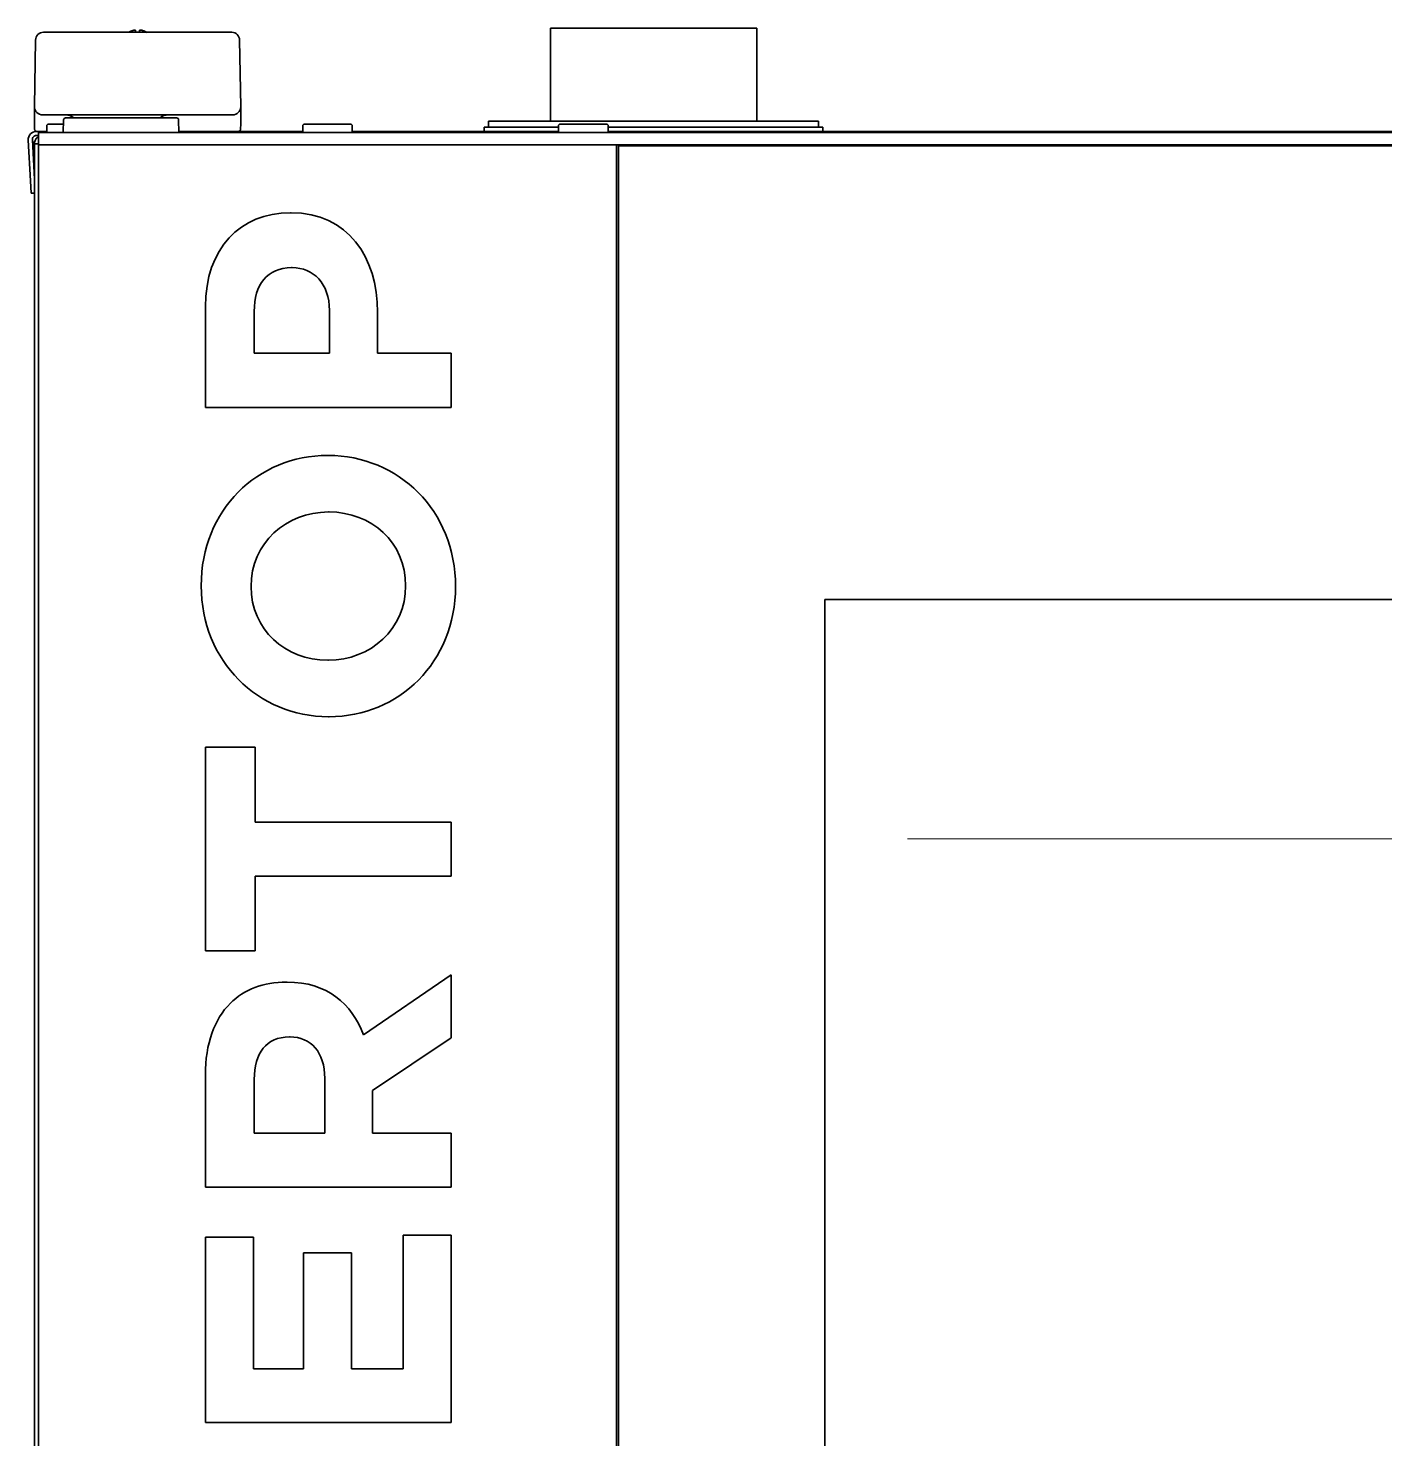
# Model space of a CAD drawing. Extents: x 5997 to 10491, y -672 to 3220.
# Drawn here: x 8371.6 to 8700.2, y 1603.4 to 1945.3 of the extents above; entities that cross this region are included whole.
import ezdxf

# ---------------------------------------------------------------- set-up
doc = ezdxf.new("R2010")
doc.units = 0
doc.header["$LTSCALE"] = 5
doc.layers.get('0').update_dxf_attribs({"linetype": 'CONTINUOUS', "lineweight": 0})
doc.layers.add('1', color=7, linetype='CONTINUOUS', true_color=0xffffff)

msp = doc.modelspace()

# ---------------------------------------------------------------- linework, layer by layer
at = {"color": 2, "linetype": 'Continuous'}
msp.add_line((8584.57, 1748.83), (9022.57, 1748.83), dxfattribs=at)
at = {"layer": '1', "color": 7, "linetype": 'Continuous', "lineweight": 35}
for p, q in [((8373.07, 1926.33), (8373.35, 1942.46)), ((8375.25, 1944.33), (8380.35, 1944.33)), ((8380.35, 1944.33), (8415.79, 1944.33)), ((8415.79, 1944.33), (8420.89, 1944.33)), ((8422.79, 1942.46), (8423.07, 1926.33)), ((8548.07, 1945.33), (8498.07, 1945.33)), ((8498.07, 1945.33), (8498.07, 1922.82)), ((8548.07, 1922.82), (8548.07, 1945.33)), ((8373.08, 1926.26), (8373.07, 1926.33)), ((8373.07, 1926.32), (8373.07, 1926.33)), ((8373.08, 1926.18), (8373.07, 1926.26)), ((8373.08, 1922.19), (8373.08, 1926.18)), ((8423.07, 1926.33), (8423.07, 1926.26)), ((8423.07, 1926.33), (8423.07, 1926.32)), ((8423.07, 1922.33), (8423.07, 1926.29)), ((8423.07, 1926.29), (8423.07, 1926.18)), ((8423.07, 1926.18), (8423.07, 1922.19)), ((8373.13, 1920.81), (8373.08, 1922.19)), ((8380.07, 1924.33), (8375.07, 1924.33)), ((8376.32, 1922.08), (8376.07, 1921.83)), ((8376.07, 1921.83), (8376.07, 1920.33)), ((8380.11, 1922.08), (8376.32, 1922.08)), ((8416.07, 1924.33), (8380.07, 1924.33)), ((8380.13, 1923.08), (8380.07, 1920.08)), ((8394.07, 1923.58), (8380.63, 1923.58)), ((8407.52, 1923.58), (8394.07, 1923.58)), ((8408.07, 1920.08), (8408.02, 1923.08)), ((8421.07, 1924.33), (8416.07, 1924.33)), ((8423.07, 1922.19), (8423.02, 1920.81)), ((8423.07, 1922.19), (8423.07, 1922.33)), ((8438.32, 1922.08), (8438.07, 1921.83)), ((8438.07, 1921.83), (8438.07, 1920.33)), ((8449.82, 1922.08), (8438.32, 1922.08)), ((8450.07, 1921.83), (8449.82, 1922.08)), ((8450.07, 1920.33), (8450.07, 1921.83)), ((8483.07, 1922.83), (8563.07, 1922.83)), ((8483.07, 1922.83), (8483.07, 1921.33)), ((8500.32, 1922.08), (8500.07, 1921.83)), ((8500.07, 1921.83), (8500.07, 1920.33)), ((8511.82, 1922.08), (8500.32, 1922.08)), ((8512.07, 1921.83), (8511.82, 1922.08)), ((8512.07, 1920.33), (8512.07, 1921.83)), ((8563.07, 1921.33), (8563.07, 1922.83)), ((8371.58, 1918.22), (8372.09, 1908.32)), ((8372.57, 1918.27), (8373.07, 1908.76)), ((8372.63, 1918.66), (8373.07, 1910.19)), ((8373.57, 1920.33), (8373.63, 1920.33)), ((8374.07, 1919.33), (8373.57, 1919.33)), ((8375.08, 1920.33), (8373.63, 1920.33)), ((8374.07, 1920.08), (8376.07, 1920.08)), ((8374.07, 1920.08), (8374.07, 1917.08)), ((8374.57, 1920.33), (8374.57, 1920.08)), ((8376.07, 1920.33), (8375.08, 1920.33)), ((8376.07, 1920.33), (8376.32, 1920.08)), ((8376.07, 1920.08), (9230.07, 1920.08)), ((8421.07, 1920.33), (8408.07, 1920.33)), ((8422.52, 1920.33), (8421.07, 1920.33)), ((8438.08, 1920.33), (8422.52, 1920.33)), ((8438.07, 1920.33), (8438.32, 1920.08)), ((8449.82, 1920.08), (8450.07, 1920.33)), ((8450.08, 1920.33), (8500.07, 1920.33)), ((8482.07, 1921.33), (8500.07, 1921.33)), ((8482.07, 1921.33), (8482.07, 1920.33)), ((8500.07, 1920.33), (8500.32, 1920.08)), ((8511.82, 1920.08), (8512.07, 1920.33)), ((8512.08, 1921.33), (8564.07, 1921.33)), ((9094.06, 1920.33), (8512.08, 1920.33)), ((8564.07, 1920.33), (8564.07, 1921.33)), ((8373.07, 1373.93), (8373.07, 1917.33)), ((8374.07, 1917.33), (8373.07, 1917.33)), ((8376.07, 1917.08), (8374.07, 1917.08)), ((8374.07, 1400.58), (8374.07, 1917.08)), ((8374.07, 1917.08), (8374.07, 1917.08)), ((8376.07, 1917.08), (8512.07, 1917.08)), ((8512.07, 1917.08), (9230.07, 1917.08)), ((8514.07, 1400.58), (8514.07, 1917.08)), ((8514.57, 1916.83), (8514.57, 1400.83)), ((9091.57, 1916.83), (8514.57, 1916.83)), ((8515.07, 1917.08), (8515.07, 1916.83)), ((8515.55, 1916.83), (8515.55, 1917.08)), ((8515.57, 1916.83), (8515.57, 1917.08)), ((8549.57, 1917.08), (8549.57, 1916.83)), ((8372.25, 1905.33), (8372.09, 1908.32)), ((8372.25, 1905.33), (8373.07, 1905.37)), ((8435.26, 1900.58), (8435.09, 1900.58)), ((8435.35, 1887.3), (8435.52, 1887.3)), ((8414.5, 1877.77), (8414.5, 1853.43)), ((8426.33, 1866.53), (8426.33, 1876.66)), ((8444.54, 1876.92), (8444.54, 1866.53)), ((8456.2, 1866.53), (8456.2, 1876.49)), ((8444.54, 1866.53), (8426.33, 1866.53)), ((8474.07, 1866.53), (8456.2, 1866.53)), ((8474.07, 1853.43), (8474.07, 1866.53)), ((8414.5, 1853.43), (8474.07, 1853.43)), ((8444.29, 1841.77), (8444.12, 1841.77)), ((8444.29, 1828.07), (8444.46, 1828.07)), ((8564.57, 1510.83), (8564.57, 1806.83)), ((8564.57, 1806.83), (9041.57, 1806.83)), ((8444.29, 1792.15), (8444.12, 1792.15)), ((8444.29, 1778.45), (8444.46, 1778.45)), ((8414.5, 1771.04), (8414.5, 1721.68)), ((8426.58, 1771.04), (8414.5, 1771.04)), ((8426.58, 1752.92), (8426.58, 1771.04)), ((8474.07, 1752.92), (8426.58, 1752.92)), ((8474.07, 1739.81), (8474.07, 1752.92)), ((8426.58, 1739.81), (8474.07, 1739.81)), ((8426.58, 1721.68), (8426.58, 1739.81)), ((8414.5, 1721.68), (8426.58, 1721.68)), ((8434.33, 1714.11), (8434.16, 1714.11)), ((8474.07, 1715.9), (8452.8, 1701.34)), ((8474.07, 1700.58), (8474.07, 1715.9)), ((8434.84, 1700.83), (8435.01, 1700.83)), ((8455.01, 1687.81), (8474.07, 1700.58)), ((8414.5, 1691.64), (8414.5, 1664.41)), ((8426.33, 1677.51), (8426.33, 1690.53)), ((8443.43, 1690.79), (8443.43, 1677.51)), ((8455.01, 1677.51), (8455.01, 1687.81)), ((8443.43, 1677.51), (8426.33, 1677.51)), ((8474.07, 1677.51), (8455.01, 1677.51)), ((8474.07, 1664.41), (8474.07, 1677.51)), ((8414.5, 1664.41), (8474.07, 1664.41)), ((8414.5, 1652.32), (8414.5, 1607.38)), ((8426.16, 1652.32), (8414.5, 1652.32)), ((8426.16, 1620.41), (8426.16, 1652.32)), ((8462.41, 1652.75), (8462.41, 1620.41)), ((8474.07, 1652.75), (8462.41, 1652.75)), ((8474.07, 1607.38), (8474.07, 1652.75)), ((8438.24, 1648.49), (8438.24, 1620.41)), ((8449.9, 1648.49), (8438.24, 1648.49)), ((8449.9, 1620.41), (8449.9, 1648.49)), ((8438.24, 1620.41), (8426.16, 1620.41)), ((8462.41, 1620.41), (8449.9, 1620.41)), ((8414.5, 1607.38), (8474.07, 1607.38))]:
    msp.add_line(p, q, dxfattribs=at)
for centre, radius, start, end in [((8375.25, 1942.43), 1.9, 90, 179), ((8420.89, 1942.43), 1.9, 1, 90), ((8375.07, 1926.33), 2, 182, 270), ((8421.07, 1926.33), 2, 270, 358), ((8380.63, 1923.08), 0.5, 90, 179), ((8380.62, 1921.33), 3, 48.59, 90), ((8405.52, 1921.33), 3, 90, 131.41), ((8407.52, 1923.08), 0.5, 1, 90), ((8373.57, 1918.33), 2, 90, 183), ((8373.57, 1918.33), 1, 90, 183)]:
    msp.add_arc(centre, radius, start, end, dxfattribs=at)
for centre, major_axis, ratio, start_param, end_param in [((8372.41, 1888.14), (0.67, 38.2), 0.000913, 6.230864, 6.248307), ((8356.61, 2340.38), (-16.46, 414.14), 0.000092, 3.131473, 3.160761), ((8423.74, 1888.13), (-0.67, 38.22), 0.000913, 0.034871, 0.052311), ((8439.63, 2343.07), (16.56, 416.83), 0.000092, 3.122413, 3.157298)]:
    msp.add_ellipse(centre, major_axis=major_axis, ratio=ratio, start_param=start_param, end_param=end_param, dxfattribs=at)
for points, knots in [([(8397.07, 1944.82), (8397.02, 1944.81), (8396.91, 1944.78), (8396.75, 1944.73), (8396.59, 1944.67), (8396.43, 1944.61), (8396.28, 1944.54), (8396.13, 1944.47), (8395.99, 1944.4), (8395.9, 1944.35), (8395.88, 1944.33)], [0, 0, 0, 0, 0.134115, 0.26823, 0.402345, 0.53646, 0.670575, 0.80469, 0.938805, 1, 1, 1, 1]), ([(8397.57, 1944.27), (8397.57, 1944.4), (8397.57, 1944.5), (8397.57, 1944.64), (8397.57, 1944.68), (8397.57, 1944.76), (8397.57, 1944.79), (8397.57, 1944.82)], [0, 0, 0, 0, 0.5, 0.5, 0.75, 0.75, 1, 1, 1, 1]), ([(8400.37, 1944.27), (8400.17, 1944.4), (8399.96, 1944.5), (8399.64, 1944.64), (8399.53, 1944.68), (8399.3, 1944.76), (8399.19, 1944.79), (8399.07, 1944.82)], [0, 0, 0, 0, 0.5, 0.5, 0.75, 0.75, 1, 1, 1, 1]), ([(8373.07, 1917.33), (8373.07, 1917.46), (8373.09, 1917.59), (8373.14, 1917.84), (8373.18, 1917.97), (8373.28, 1918.21), (8373.34, 1918.33), (8373.48, 1918.55), (8373.57, 1918.65), (8373.75, 1918.83), (8373.85, 1918.92), (8373.99, 1919.01), (8374.02, 1919.03), (8374.05, 1919.05)], [0, 0, 0, 0, 0.189429, 0.189429, 0.378859, 0.378859, 0.568288, 0.568288, 0.757717, 0.757717, 0.947146, 0.947146, 1, 1, 1, 1]), ([(8373.13, 1920.81), (8373.13, 1920.8), (8373.13, 1920.79), (8373.13, 1920.77), (8373.13, 1920.75), (8373.13, 1920.74)], [0, 0, 0, 0, 0.5, 0.5, 1, 1, 1, 1]), ([(8373.13, 1920.74), (8373.14, 1920.71), (8373.15, 1920.68), (8373.16, 1920.64), (8373.17, 1920.63), (8373.18, 1920.6), (8373.18, 1920.59), (8373.21, 1920.55), (8373.22, 1920.53), (8373.25, 1920.49), (8373.26, 1920.48), (8373.28, 1920.46), (8373.29, 1920.45), (8373.33, 1920.42), (8373.35, 1920.41), (8373.39, 1920.39), (8373.4, 1920.38), (8373.43, 1920.37), (8373.44, 1920.36), (8373.48, 1920.35), (8373.51, 1920.34), (8373.55, 1920.33), (8373.57, 1920.33), (8373.6, 1920.33), (8373.61, 1920.33), (8373.63, 1920.33)], [0, 0, 0, 0, 0.125, 0.125, 0.1875, 0.1875, 0.25, 0.25, 0.375, 0.375, 0.4375, 0.4375, 0.5, 0.5, 0.625, 0.625, 0.6875, 0.6875, 0.75, 0.75, 0.875, 0.875, 0.9375, 0.9375, 1, 1, 1, 1]), ([(8422.52, 1920.33), (8422.53, 1920.33), (8422.55, 1920.33), (8422.58, 1920.33), (8422.59, 1920.33), (8422.64, 1920.34), (8422.66, 1920.35), (8422.7, 1920.36), (8422.72, 1920.37), (8422.75, 1920.38), (8422.76, 1920.39), (8422.8, 1920.41), (8422.82, 1920.42), (8422.85, 1920.45), (8422.86, 1920.46), (8422.88, 1920.48), (8422.89, 1920.49), (8422.92, 1920.53), (8422.94, 1920.55), (8422.96, 1920.59), (8422.97, 1920.6), (8422.98, 1920.63), (8422.99, 1920.64), (8423, 1920.68), (8423.01, 1920.71), (8423.01, 1920.74)], [0, 0, 0, 0, 0.0625, 0.0625, 0.125, 0.125, 0.25, 0.25, 0.3125, 0.3125, 0.375, 0.375, 0.5, 0.5, 0.5625, 0.5625, 0.625, 0.625, 0.75, 0.75, 0.8125, 0.8125, 0.875, 0.875, 1, 1, 1, 1]), ([(8423.01, 1920.74), (8423.02, 1920.75), (8423.02, 1920.77), (8423.02, 1920.79), (8423.02, 1920.8), (8423.02, 1920.81)], [0, 0, 0, 0, 0.5, 0.5, 1, 1, 1, 1])]:
    msp.add_open_spline(points, degree=3, knots=knots, dxfattribs=at)
for points, degree in [([(8397.57, 1944.82), (8397.55, 1944.83), (8397.5, 1944.83), (8397.42, 1944.84), (8397.35, 1944.84), (8397.28, 1944.84), (8397.21, 1944.84), (8397.14, 1944.83), (8397.1, 1944.82), (8397.07, 1944.82)], 3), ([(8399.07, 1944.82), (8399.05, 1944.82), (8399, 1944.83), (8398.93, 1944.84), (8398.86, 1944.84), (8398.79, 1944.84), (8398.72, 1944.84), (8398.64, 1944.83), (8398.6, 1944.82), (8398.57, 1944.82)], 3), ([(8398.57, 1944.82), (8398.57, 1944.81), (8398.57, 1944.78), (8398.57, 1944.73), (8398.57, 1944.67), (8398.57, 1944.61), (8398.57, 1944.54), (8398.57, 1944.47), (8398.57, 1944.38), (8398.57, 1944.31), (8398.57, 1944.27)], 3), ([(8373.08, 1926.21), (8373.08, 1926.2), (8373.08, 1926.19), (8373.08, 1926.18)], 3), ([(8423.07, 1926.22), (8423.07, 1926.18)], 1), ([(8435.09, 1900.58), (8422.92, 1900.58), (8414.5, 1891.98), (8414.5, 1877.77)], 3), ([(8456.2, 1876.49), (8456.2, 1889.85), (8449.05, 1900.58), (8435.26, 1900.58)], 3), ([(8426.33, 1876.66), (8426.33, 1883.21), (8429.48, 1887.3), (8435.35, 1887.3)], 3), ([(8435.52, 1887.3), (8440.63, 1887.3), (8444.54, 1883.47), (8444.54, 1876.92)], 3), ([(8444.12, 1841.77), (8427.18, 1841.77), (8413.48, 1828.58), (8413.48, 1810.19)], 3), ([(8475.09, 1810.02), (8475.09, 1828.41), (8461.22, 1841.77), (8444.29, 1841.77)], 3), ([(8425.56, 1810.02), (8425.56, 1820.58), (8434.07, 1828.07), (8444.29, 1828.07)], 3), ([(8444.46, 1828.07), (8454.67, 1828.07), (8463.01, 1820.75), (8463.01, 1810.19)], 3), ([(8413.48, 1810.19), (8413.48, 1791.81), (8427.35, 1778.45), (8444.29, 1778.45)], 3), ([(8444.12, 1792.15), (8433.9, 1792.15), (8425.56, 1799.47), (8425.56, 1810.02)], 3), ([(8463.01, 1810.19), (8463.01, 1799.64), (8454.5, 1792.15), (8444.29, 1792.15)], 3), ([(8444.46, 1778.45), (8461.39, 1778.45), (8475.09, 1791.64), (8475.09, 1810.02)], 3), ([(8434.16, 1714.11), (8428.54, 1714.11), (8423.86, 1712.32), (8420.54, 1709)], 3), ([(8452.8, 1701.34), (8449.99, 1708.92), (8443.95, 1714.11), (8434.33, 1714.11)], 3), ([(8420.54, 1709), (8416.63, 1705.09), (8414.5, 1699.21), (8414.5, 1691.64)], 3), ([(8426.33, 1690.53), (8426.33, 1696.92), (8429.22, 1700.83), (8434.84, 1700.83)], 3), ([(8435.01, 1700.83), (8440.03, 1700.83), (8443.43, 1697.17), (8443.43, 1690.79)], 3)]:
    msp.add_open_spline(points, degree=degree, dxfattribs=at)

doc.saveas('drawing.dxf')
